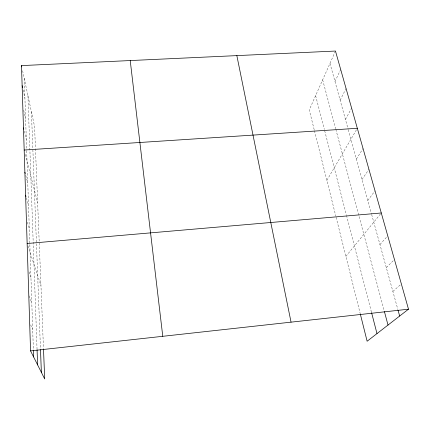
<?xml version="1.0" encoding="UTF-8"?>
<svg xmlns="http://www.w3.org/2000/svg" width="430" height="430" viewBox="0 0 430 430"><rect width="100%" height="100%" fill="white"/><g stroke="black" fill="none" stroke-linecap="round" stroke-linejoin="round"><path stroke-width="0.32" stroke-dasharray="2.15 1.61" d="M335.47 51.041L309.251 109.924L314.287 130.07M334.981 81.533L340.689 69.499M340.135 100.217L346.069 88.51M345.44 119.454L351.611 108.102M326.875 180.369L357.325 128.296M356.368 159.078L363.038 148.5M361.995 179.482L368.935 169.334M367.795 200.509L375.008 190.812M345.892 256.377L381.281 212.979M379.943 244.541L387.758 235.866M386.307 267.616L394.444 259.505M392.875 291.433L401.351 283.929M30.664 324.876L32.685 329.466M29.02 295.867L31.793 302.93M29.02 271.927L30.933 277.302M27.934 245.922L40.963 285.633M27.343 222.165L29.299 228.577M26.343 197.762L28.52 205.4M329.977 63.377L348.085 129.043M348.262 129.683L371.488 213.898M371.665 214.532L397.874 309.562M25.73 175.408L27.767 182.965M322.645 79.835L335.685 128.742M335.857 129.387L384.248 310.949M315.62 95.621L324.344 129.462M324.671 130.731L346.333 214.737M346.499 215.371L371.407 311.981M25.289 154.392L37.636 202.718M314.448 130.715L335.803 216.064M336.126 217.354L360.12 313.244M24.263 131.129L26.311 139.546M23.682 110.268L25.607 118.535M23.113 90.069L24.924 98.174M22.602 70.73L34.572 126.442L35.443 148.081M35.47 148.748L39.194 241.671M39.248 242.988L43.489 348.628M31.422 111.762L32.82 148.463M32.873 149.796L40.474 348.988M27.923 95.487L37.039 349.047M24.257 78.432L26.665 150.059M26.687 150.715L33.384 350.246"/><path stroke-width="0.64" d="M43.516 349.284L44.704 378.959L30.552 350.891L21.5 65.597L335.47 51.041L408.5 309.192L367.123 341.237L360.281 313.9M30.552 350.891L408.5 309.192M27.144 243.514L381.281 212.979M24.182 150.038L357.325 128.296M25.612 195.215L25.977 196.488M398.051 310.213L399.658 316.039M24.886 172.258L25.225 173.516M384.42 311.594L388.01 325.064M371.574 312.621L376.986 333.599M23.478 127.887L23.79 129.183M22.14 85.699L22.553 87.569M21.5 65.597L21.774 66.881M236.844 55.61L291.051 322.151M130.22 60.555L162.771 336.303M40.501 349.654L41.366 372.337M37.066 349.708L37.609 364.882M33.384 350.246L33.61 356.948"/></g></svg>
